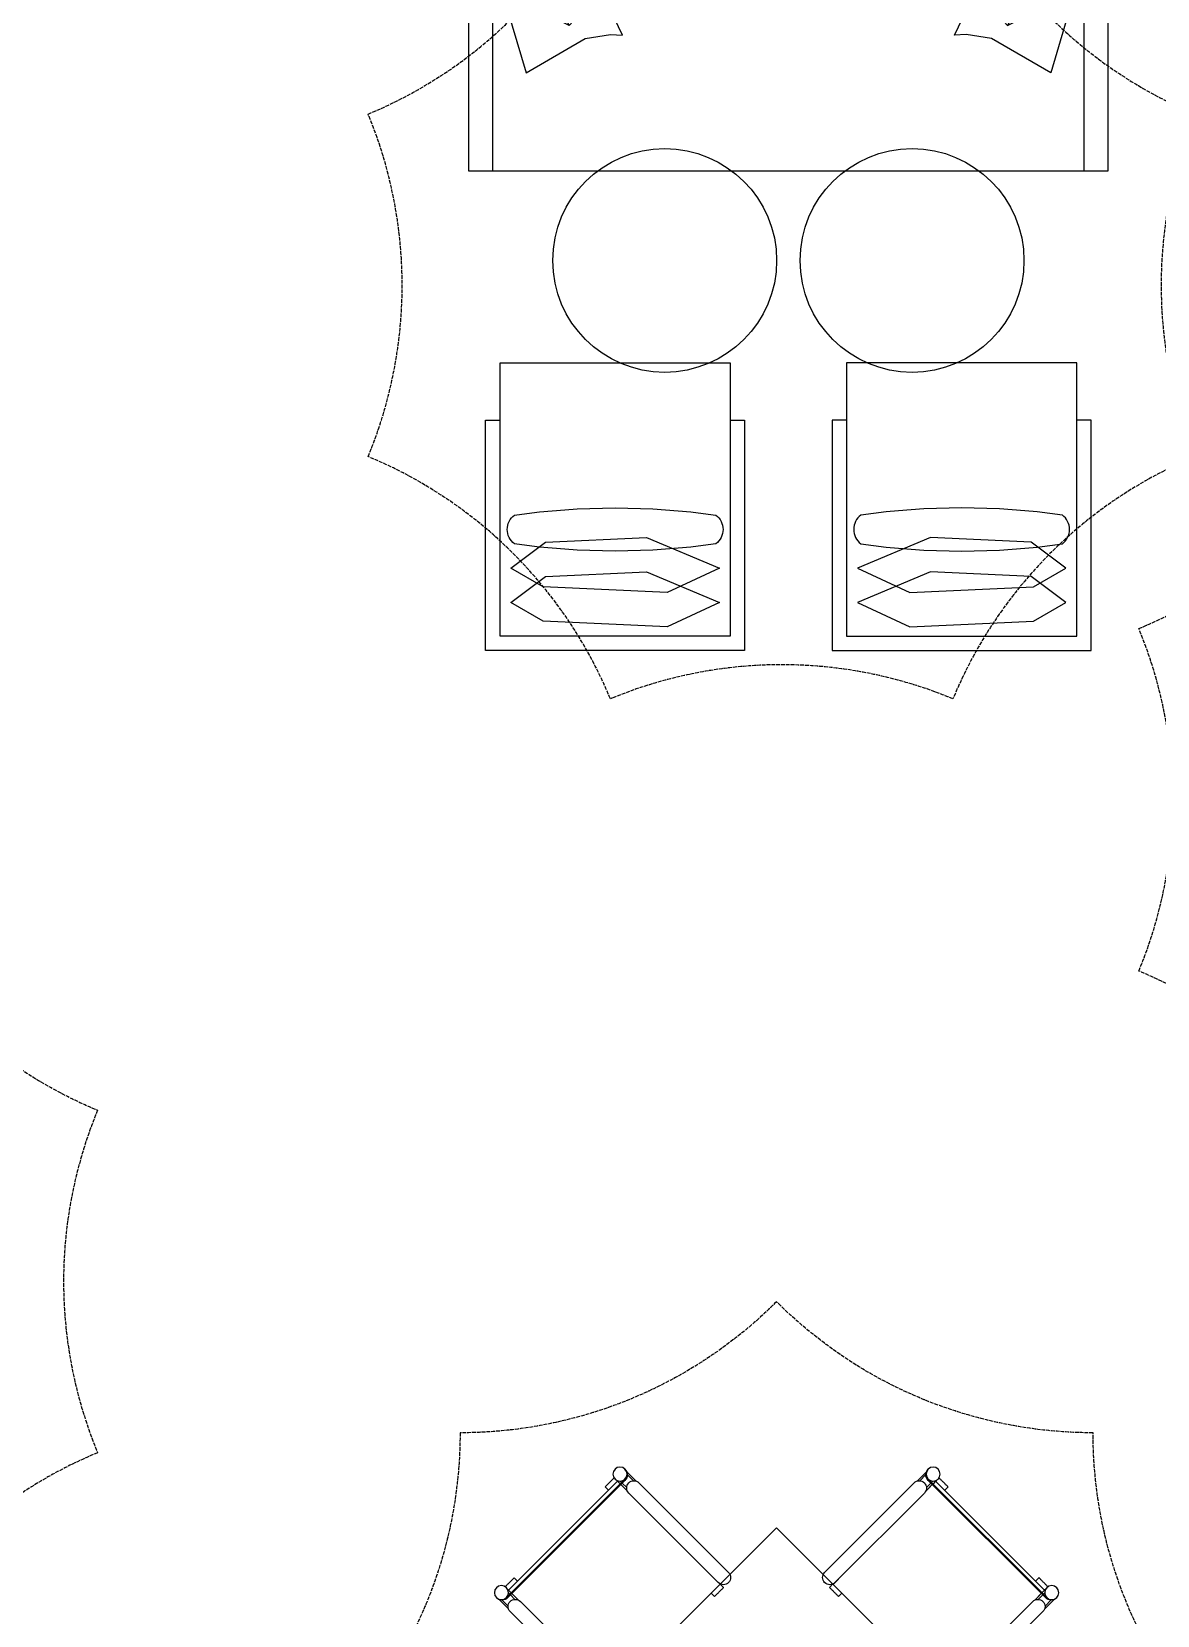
# Model space of a CAD drawing. Header units: millimetres. Extents: x -6033 to 120673, y -4970 to 90533.
# Drawn here: x 62877 to 66398, y 39540 to 44494 of the extents above; entities that cross this region are included whole.
import ezdxf

# ---------------------------------------------------------------- set-up
doc = ezdxf.new("R2010")
doc.units = ezdxf.units.MM
doc.linetypes.add('I-AR$0$ACAD_ISO02W100', pattern=[15, 12, -3])
for name, color, linetype in [('I-AR$0$FF-活动家具', 1, 'Continuous'), ('I-AR$0$L-ELEV-MARK', 253, 'Continuous'), ('I-AR$0$P-平面活动家具', 1, 'Continuous')]:
    doc.layers.add(name, color=color, linetype=linetype)
doc.layers.add('I-AR$0$I-SCOPE', color=252, linetype='Continuous', lineweight=35)

# ---------------------------------------------------------------- blocks, each defined once
blk = doc.blocks.new('I-AR$0$SGDFHGDH')
at = {"layer": 'I-AR$0$FF-活动家具', "lineweight": -3}
for p, q in [((270446.5836270346, 260242.3952539102), (270446.5834610866, 260201.1250618267)), ((270451.5835303146, 260207.5876207647), (270451.5835707715, 260234.849452412)), ((270481.583551167, 260230.1896313143), (270481.5835513453, 260236.0794924278)), ((270487.8760224691, 260246.6296053597), (270487.8760644505, 260241.8708815997)), ((270969.8382987556, 260241.8711527787), (270487.8760644856, 260241.8669009166)), ((270487.8760644856, 260241.8669009166), (270487.8766553396, 260230.1899497455)), ((270527.8760404155, 260241.8712901867), (270527.8760346785, 260256.8708883247)), ((270929.8383087736, 260256.8712978297), (270929.8382889236, 260241.8712198247)), ((270969.8382987556, 260241.8711527787), (270969.8383026505, 260246.8763201343)), ((270969.8382987556, 260241.8711527787), (270969.8388885906, 260230.2143370425)), ((270976.1305743554, 260230.2146554019), (270976.1305623507, 260236.1585990833)), ((270991.1587194655, 260230.2154158263), (270991.1587194655, 260230.2153880392)), ((271006.1305213126, 260207.5880077977), (271006.1306501306, 260234.849304868)), ((271011.1307134326, 260201.1247334657), (271011.1306732011, 260242.3951061026)), ((270444.0835179845, 259794.8172836787), (270444.0835540656, 260190.8173004687)), ((270481.5835504825, 260207.5878104137), (270481.5835510769, 260227.2154158549)), ((270487.8760499675, 260218.8712093037), (270487.8760660226, 260198.0891870657)), ((270487.8768058511, 260227.2154158549), (270487.8782799727, 260198.0825856603)), ((270489.0835587296, 260190.8171050747), (270489.0835821026, 259794.8170925187)), ((270968.6305482686, 259794.8174852967), (270968.6305248966, 260190.8174978527)), ((270969.8383259146, 260198.0899381107), (270969.8383181386, 260218.8710048497)), ((270969.8390403361, 260227.2154158549), (270969.8405137643, 260198.0962912443)), ((270976.1306200536, 260207.5878266157), (270976.1305804127, 260227.2154158549)), ((271013.6305295606, 260190.8173024597), (271013.6305529326, 259794.8172899027)), ((271218.8571748522, 259787.3232442735), (270238.8571748522, 259787.3232442735)), ((270238.8571748522, 259787.3232442735), (270238.8571748522, 258807.3232442735)), ((270487.8760370694, 259787.3232709016), (270487.8760428065, 259772.3232597567)), ((270487.8760370694, 259787.3232709016), (270969.838312635, 259787.3232176454)), ((270527.8760526385, 259772.3231927107), (270527.8760130345, 259787.3232664817)), ((270929.8383699018, 259787.3232220653), (270929.8383011465, 259772.3231223487)), ((270967.8383596451, 259787.3232178664), (270967.8383400096, 259810.6230682887)), ((270969.8383109776, 259772.3230553027), (270969.8383126595, 259787.5449446057)), ((271218.8571748522, 258807.3232442735), (271218.8571748522, 259787.3232442735)), ((269779.550813766, 259538.3043966566), (269784.309537526, 259538.3043546752)), ((269783.7851652156, 259579.5967920911), (269825.055357299, 259579.5969580392)), ((269784.309266347, 259056.3421203702), (269784.3135182091, 259538.3043546401)), ((269784.3135182091, 259538.3043546401), (269795.9904693802, 259538.3037637861)), ((269795.9907878114, 259544.5968679588), (269790.1009266979, 259544.5968677804)), ((269818.592798361, 259574.5968888112), (269791.3309667137, 259574.5968483542)), ((269818.592608712, 259544.5968686432), (269798.9650032708, 259544.5968680488)), ((269798.9650032708, 259538.3036132747), (269828.0978334654, 259538.302139153)), ((269807.309209822, 259538.3043691582), (269828.09123206, 259538.3043531032)), ((270231.363135447, 259582.0969011412), (269835.363118657, 259582.0968650602)), ((269835.363314051, 259537.0968603962), (270231.363326607, 259537.0968370232)), ((270238.8571482241, 259538.3043820564), (270238.8572014803, 259056.3421064907)), ((270238.8571482241, 259538.3043820564), (270253.857159369, 259538.3043763192)), ((271218.8572014802, 259538.3043820564), (271203.8571903353, 259538.3043763192)), ((271218.8572014802, 259538.3043820564), (271218.857148224, 259056.3421064907)), ((271622.3510356533, 259537.0968603962), (271226.3510230973, 259537.0968370232)), ((271226.3512142573, 259582.0969011412), (271622.3512310473, 259582.0968650602)), ((271658.7493464335, 259538.3036132747), (271629.616516239, 259538.302139153)), ((271650.4051398823, 259538.3043691582), (271629.6231176443, 259538.3043531032)), ((271673.9291844888, 259579.5967920911), (271632.6589924053, 259579.5969580392)), ((271639.1215513433, 259574.5968888112), (271666.3833829907, 259574.5968483542)), ((271639.1217409923, 259544.5968686432), (271658.7493464335, 259544.5968680488)), ((271661.7235618929, 259544.5968679588), (271667.6134230064, 259544.5968677804)), ((271673.4008314952, 259538.3043546401), (271661.7238803241, 259538.3037637861)), ((271673.4050833573, 259056.3421203702), (271673.4008314952, 259538.3043546401)), ((271678.1635359383, 259538.3043966566), (271673.4048121783, 259538.3043546752)), ((269784.309128939, 259498.3043787102), (269769.309530801, 259498.3043844472)), ((270253.857226415, 259498.3043664872), (270238.857152644, 259498.3044060912)), ((271203.8571232893, 259498.3043664872), (271218.8571970603, 259498.3044060912)), ((271673.4052207653, 259498.3043787102), (271688.4048189033, 259498.3043844472)), ((269769.309121296, 259096.3421103522), (269784.309199301, 259096.3421302022)), ((270238.8571970604, 259096.342049224), (270253.857296777, 259096.3421179792)), ((271218.857152644, 259096.342049224), (271203.8570529273, 259096.3421179792)), ((271688.4052284083, 259096.3421103522), (271673.4051504033, 259096.3421302022)), ((269784.309266347, 259056.3421203702), (269779.3040989914, 259056.3421164752)), ((269784.309266347, 259056.3421203702), (269795.9660820832, 259056.3415305351)), ((269795.9657637238, 259050.0498447704), (269790.0218200425, 259050.0498567751)), ((269798.9650032708, 259056.3413787897), (269828.0841278814, 259056.3399053614)), ((269818.59259251, 259050.0497990722), (269798.9650032708, 259050.049838713)), ((269828.090481015, 259056.3420932112), (269807.309414276, 259056.3421009872)), ((270231.362933829, 259057.5498708572), (269835.362921273, 259057.5498942292)), ((270238.8572012593, 259058.3420594806), (270215.557350837, 259058.3420791162)), ((270253.857363823, 259056.3421081482), (270238.63547452, 259056.3421064662)), ((271203.8569858813, 259056.3421081482), (271219.0788751843, 259056.3421064662)), ((271218.857148445, 259058.3420594806), (271242.1569988673, 259058.3420791162)), ((271226.3514158753, 259057.5498708572), (271622.3514284313, 259057.5498942292)), ((271629.6238686893, 259056.3420932112), (271650.4049354283, 259056.3421009872)), ((271658.7493464335, 259056.3413787897), (271629.6302218229, 259056.3399053614)), ((271639.1217571943, 259050.0497990722), (271658.7493464335, 259050.049838713)), ((271673.4050833573, 259056.3421203702), (271661.7482676211, 259056.3415305351)), ((271661.7485859805, 259050.0498447704), (271667.6925296619, 259050.0498567751)), ((271673.4050833573, 259056.3421203702), (271678.4102507129, 259056.3421164752)), ((269825.05568566, 259015.0497056932), (269783.7853130231, 259015.0497459247)), ((269818.592411328, 259020.0498978132), (269791.3311142577, 259020.0497689952)), ((269795.9650032994, 259035.0216996602), (269795.9650310865, 259035.0216996602)), ((269835.363116666, 259012.5498895652), (270231.363129223, 259012.5498661932)), ((271622.3512330383, 259012.5498895652), (271226.3512204813, 259012.5498661932)), ((271632.6586640443, 259015.0497056932), (271673.9290366812, 259015.0497459247)), ((271639.1219383763, 259020.0498978132), (271666.3832354466, 259020.0497689952)), ((271661.7493464049, 259035.0216996602), (271661.7493186179, 259035.0216996602)), ((270238.8571748522, 258807.3232442735), (271218.8571748522, 258807.3232442735)), ((270444.0835179845, 258799.8292048684), (270444.0835540656, 258403.8291880784)), ((270487.8760370694, 258807.3232176455), (270487.8760428065, 258822.3232287904)), ((270487.8760370694, 258807.3232176455), (270969.838312635, 258807.3232709017)), ((270489.0835587296, 258403.8293834724), (270489.0835821026, 258799.8293960284)), ((270527.8760526385, 258822.3232958364), (270527.8760130345, 258807.3232220654)), ((270929.8383699018, 258807.3232664817), (270929.8383011465, 258822.3233661984)), ((270967.8383596451, 258807.3232706807), (270967.8383400096, 258784.0234202584)), ((270968.6305482686, 258799.8290032504), (270968.6305248966, 258403.8289906944)), ((270969.8383109776, 258822.3234332444), (270969.8383126595, 258807.1015439414)), ((271013.6305295606, 258403.8291860874), (271013.6305529326, 258799.8291986444)), ((270446.5836270346, 258352.2512346369), (270446.5834610866, 258393.5214267204)), ((270451.5835303146, 258387.0588677824), (270451.5835707715, 258359.797036135)), ((270481.5835504825, 258387.0586781334), (270481.5835510769, 258367.4310726922)), ((270481.583551167, 258364.4568572328), (270481.5835513453, 258358.5669961193)), ((270487.8760224691, 258348.0168831874), (270487.8760644505, 258352.7756069474)), ((270487.8760499675, 258375.7752792434), (270487.8760660226, 258396.5573014814)), ((270487.8760644856, 258352.7795876305), (270487.8766553396, 258364.4565388016)), ((270969.8382987556, 258352.7753357684), (270487.8760644856, 258352.7795876305)), ((270487.8768058511, 258367.4310726922), (270487.8782799727, 258396.5639028868)), ((270527.8760404155, 258352.7751983604), (270527.8760346785, 258337.7756002224)), ((270929.8383087736, 258337.7751907174), (270929.8382889236, 258352.7752687224)), ((270969.8382987556, 258352.7753357684), (270969.8388885906, 258364.4321515046)), ((270969.8382987556, 258352.7753357684), (270969.8383026505, 258347.7701684128)), ((270969.8383259146, 258396.5565504364), (270969.8383181386, 258375.7754836974)), ((270969.8390403361, 258367.4310726922), (270969.8405137643, 258396.5501973028)), ((270976.1305743554, 258364.4318331452), (270976.1305623507, 258358.4878894638)), ((270976.1306200536, 258387.0586619314), (270976.1305804127, 258367.4310726922)), ((270991.1587194655, 258364.4310727208), (270991.1587194655, 258364.4311005078)), ((271006.1305213126, 258387.0584807494), (271006.1306501306, 258359.7971836791)), ((271011.1307134326, 258393.5217550814), (271011.1306732011, 258352.2513824445))]:
    blk.add_line(p, q, dxfattribs=at)
at = {"layer": 'I-AR$0$FF-活动家具', "color": 8, "lineweight": -3}
for p, q in [((270466.6116489446, 260230.1888737358), (270991.1587194655, 260230.2154158263)), ((270469.5554919475, 260227.2154158549), (270988.1588712938, 260227.2154158549)), ((269795.9915453899, 259559.5687701812), (269795.9650032994, 259035.0216996602)), ((269798.9650032708, 259556.6249271783), (269798.9650032708, 259038.021547832)), ((271658.7493464335, 259556.6249271783), (271658.7493464335, 259038.021547832)), ((271661.7228043145, 259559.5687701812), (271661.7493464049, 259035.0216996602)), ((270466.6116489446, 258364.4576148113), (270991.1587194655, 258364.4310727208)), ((270469.5554919475, 258367.4310726922), (270988.1588712938, 258367.4310726922))]:
    blk.add_line(p, q, dxfattribs=at)
at = {"layer": 'I-AR$0$FF-活动家具', "lineweight": -3, "flags": 128}
for points in [[(270488.0707085085, 260256.8709541477), (270488.1044694206, 260256.8709678047), (270488.6826600336, 260256.8710249037), (270489.6033094176, 260256.8710858377), (270490.8500594095, 260256.8709419437), (270492.4005981545, 260256.8709167277), (270494.2273223836, 260256.8709569327), (270496.2976008116, 260256.8711293327), (270498.5745214586, 260256.8711959067), (270501.0174523215, 260256.8711317997), (270503.5826953725, 260256.8711718907), (270506.2246244595, 260256.8709357257), (270508.8959998966, 260256.8708840527), (270511.5491996806, 260256.8709723517), (270514.1367801715, 260256.8711688017), (270516.6126990436, 260256.8710633187), (270518.9327231785, 260256.8708526807), (270521.0553543505, 260256.8709283997), (270522.9429076755, 260256.8709974197), (270524.5615033326, 260256.8710376177), (270525.8824084215, 260256.8709153017), (270526.8819436466, 260256.8708566127), (270527.5423495306, 260256.8710311547), (270527.8518202925, 260256.8710763647), (270527.8760346785, 260256.8708883247)], [(270929.8383087736, 260256.8712978297), (270929.9728767895, 260256.8713185907), (270930.4589488806, 260256.8710311497), (270931.2907497186, 260256.8709803757), (270932.4535858575, 260256.8710761387), (270933.9266656615, 260256.8712721457), (270935.6836088095, 260256.8711241707), (270937.6931770495, 260256.8712762217), (270939.9195624435, 260256.8710908447), (270942.3229314786, 260256.8710780817), (270944.8602739866, 260256.8710437477), (270947.4865244955, 260256.8711253537), (270950.1547488635, 260256.8708493147), (270952.8173168105, 260256.8711266107), (270955.4268524316, 260256.8709741557), (270957.9364727616, 260256.8708780957), (270960.3017068666, 260256.8710182777), (270962.4801391215, 260256.8712428467), (270964.4329550136, 260256.8711783147), (270966.1254679515, 260256.8712231577), (270967.5272208676, 260256.8711209187), (270968.6133453805, 260256.8710130717), (270969.3644767556, 260256.8709549207), (270969.6376556655, 260256.8712843077)], [(270527.8760526385, 259772.3231927107), (270527.7414251695, 259772.3231677157), (270527.2554463985, 259772.3229837567), (270526.4235861065, 259772.3230302977), (270525.2608094215, 259772.3229387677), (270523.7876957515, 259772.3232183937), (270522.0307270155, 259772.3228865027), (270520.0211249085, 259772.3232100847), (270517.7948328356, 259772.3229240627), (270515.3915232545, 259772.3229410577), (270512.8541212925, 259772.3229711587), (270510.2278707835, 259772.3228895527), (270507.5595869615, 259772.3231613587), (270504.8970190145, 259772.3228840627), (270502.2876023015, 259772.3230449847), (270499.7779225176, 259772.3231368107), (270497.4127478665, 259772.3230008627), (270495.2342222916, 259772.3232476927), (270493.2813469456, 259772.3233079917), (270491.5889529145, 259772.3232716147), (270490.1871744115, 259772.3228939877), (270489.1010498985, 259772.3230018357), (270488.3499779775, 259772.3230642197), (270487.9472846526, 259772.3230739027), (270487.8760428065, 259772.3232597567)], [(270969.8383109776, 259772.3230553027), (270969.8351854975, 259772.3233108027), (270969.6099258586, 259772.3230471017), (270969.0317352455, 259772.3229900027), (270968.1111453155, 259772.3229333027), (270966.8643953245, 259772.3230771967), (270965.3137376705, 259772.3230939457), (270963.4870134415, 259772.3230537407), (270961.4167350135, 259772.3228813407), (270959.1397804996, 259772.3232903987), (270956.6970024115, 259772.3228873397), (270954.1316660405, 259772.3233186487), (270951.4897708186, 259772.3230791807), (270948.8183359285, 259772.3231266207), (270946.1651955986, 259772.3230425557), (270943.5776406945, 259772.3233259707), (270941.1017556895, 259772.3229558207), (270938.7816721005, 259772.3231622257), (270936.6590409285, 259772.3230865067), (270934.7714876035, 259772.3230174867), (270933.1528324925, 259772.3229730557), (270931.8319868575, 259772.3230996047), (270930.8323921785, 259772.3231540607), (270930.1719862946, 259772.3229795187), (270929.8625749865, 259772.3229385417), (270929.8383011465, 259772.3231223487)], [(271203.8571232893, 259498.3043664872), (271203.8570982943, 259498.4389939562), (271203.8569143353, 259498.9249727272), (271203.8569608763, 259499.7568330192), (271203.8568693463, 259500.9196097042), (271203.8571489723, 259502.3927233742), (271203.8568170813, 259504.1496921102), (271203.8571406633, 259506.1592942172), (271203.8568546413, 259508.3855862902), (271203.8568716363, 259510.7888958712), (271203.8569017373, 259513.3262978332), (271203.8568201313, 259515.9525483422), (271203.8570919373, 259518.6208321642), (271203.8568146413, 259521.2834001112), (271203.8569755633, 259523.8928168242), (271203.8570673893, 259526.4024966082), (271203.8569314413, 259528.7676712592), (271203.8571782713, 259530.9461968342), (271203.8572385703, 259532.8990721802), (271203.8572021933, 259534.5914662112), (271203.8568245663, 259535.9932447142), (271203.8569324143, 259537.0793692272), (271203.8569947983, 259537.8304411482), (271203.8570044813, 259538.2331344732), (271203.8571903353, 259538.3043763192)], [(271688.4048847263, 259538.1097106172), (271688.4048983833, 259538.0759497052), (271688.4049554823, 259537.4977590922), (271688.4050164163, 259536.5771097082), (271688.4048725223, 259535.3303597162), (271688.4048473063, 259533.7798209712), (271688.4048875113, 259531.9530967422), (271688.4050599113, 259529.8828183142), (271688.4051264853, 259527.6058976671), (271688.4050623783, 259525.1629668042), (271688.4051024693, 259522.5977237532), (271688.4048663043, 259519.9557946662), (271688.4048146313, 259517.2844192292), (271688.4049029303, 259514.6312194452), (271688.4050993803, 259512.0436389542), (271688.4049938973, 259509.5677200822), (271688.4047832593, 259507.2476959472), (271688.4048589783, 259505.1250647752), (271688.4049279983, 259503.2375114502), (271688.4049681963, 259501.6189157932), (271688.4048458803, 259500.2980107042), (271688.4047871913, 259499.2984754792), (271688.4049617333, 259498.6380695952), (271688.4050069433, 259498.3285988332), (271688.4048189033, 259498.3043844472)], [(271203.8569858813, 259056.3421081482), (271203.8572413813, 259056.3452336282), (271203.8569776803, 259056.5704932672), (271203.8569205813, 259057.1486838802), (271203.8568638813, 259058.0692738102), (271203.8570077753, 259059.3160238012), (271203.8570245243, 259060.8666814552), (271203.8569843193, 259062.6934056842), (271203.8568119193, 259064.7636841122), (271203.8572209773, 259067.0406386262), (271203.8568179183, 259069.4834167142), (271203.8572492273, 259072.0487530852), (271203.8570097593, 259074.6906483072), (271203.8570571993, 259077.3620831972), (271203.8569731343, 259080.0152235272), (271203.8572565493, 259082.6027784312), (271203.8568863993, 259085.0786634362), (271203.8570928043, 259087.3987470252), (271203.8570170853, 259089.5213781972), (271203.8569480653, 259091.4089315222), (271203.8569036343, 259093.0275866332), (271203.8570301833, 259094.3484322682), (271203.8570846393, 259095.3480269472), (271203.8569100973, 259096.0084328312), (271203.8568691203, 259096.3178441392), (271203.8570529273, 259096.3421179792)], [(271688.4052284083, 259096.3421103522), (271688.4052491693, 259096.2075423362), (271688.4049617283, 259095.7214702452), (271688.4049109543, 259094.8896694072), (271688.4050067173, 259093.7268332682), (271688.4052027243, 259092.2537534642), (271688.4050547493, 259090.4968103162), (271688.4052068003, 259088.4872420762), (271688.4050214233, 259086.2608566822), (271688.4050086603, 259083.8574876472), (271688.4049743263, 259081.3201451392), (271688.4050559323, 259078.6938946302), (271688.4047798933, 259076.0256702622), (271688.4050571893, 259073.3631023152), (271688.4049047343, 259070.7535666942), (271688.4048086743, 259068.2439463642), (271688.4049488563, 259065.8787122591), (271688.4051734253, 259063.7002800042), (271688.4051088933, 259061.7474641122), (271688.4051537363, 259060.0549511742), (271688.4050514973, 259058.6531982582), (271688.4049436503, 259057.5670737452), (271688.4048854993, 259056.8159423702), (271688.4052148863, 259056.5427634602)]]:
    blk.add_lwpolyline(points, dxfattribs=at)
at = {"layer": 'I-AR$0$FF-活动家具', "lineweight": -3}
for points in [[(269769.309464978, 259538.1097106172), (269769.309451321, 259538.0759497052), (269769.309394222, 259537.4977590922), (269769.309333288, 259536.5771097082), (269769.309477182, 259535.3303597162), (269769.309502398, 259533.7798209712), (269769.309462193, 259531.9530967422), (269769.309289793, 259529.8828183142), (269769.309223219, 259527.6058976671), (269769.309287326, 259525.1629668042), (269769.309247235, 259522.5977237532), (269769.3094834, 259519.9557946662), (269769.309535073, 259517.2844192292), (269769.309446774, 259514.6312194452), (269769.309250324, 259512.0436389542), (269769.309355807, 259509.5677200822), (269769.309566445, 259507.2476959472), (269769.309490726, 259505.1250647752), (269769.309421706, 259503.2375114502), (269769.309381508, 259501.6189157932), (269769.309503824, 259500.2980107042), (269769.309562513, 259499.2984754792), (269769.309387971, 259498.6380695952), (269769.309342761, 259498.3285988332), (269769.309530801, 259498.3043844472)], [(270253.857226415, 259498.3043664872), (270253.85725141, 259498.4389939562), (270253.857435369, 259498.9249727272), (270253.857388828, 259499.7568330192), (270253.857480358, 259500.9196097042), (270253.857200732, 259502.3927233742), (270253.857532623, 259504.1496921102), (270253.857209041, 259506.1592942172), (270253.857495063, 259508.3855862902), (270253.857478068, 259510.7888958712), (270253.857447967, 259513.3262978332), (270253.857529573, 259515.9525483422), (270253.857257767, 259518.6208321642), (270253.857535063, 259521.2834001112), (270253.857374141, 259523.8928168242), (270253.857282315, 259526.4024966082), (270253.857418263, 259528.7676712592), (270253.857171433, 259530.9461968342), (270253.857111134, 259532.8990721802), (270253.857147511, 259534.5914662112), (270253.857525138, 259535.9932447142), (270253.85741729, 259537.0793692272), (270253.857354906, 259537.8304411482), (270253.857345223, 259538.2331344732), (270253.857159369, 259538.3043763192)], [(269769.309121296, 259096.3421103522), (269769.309100535, 259096.2075423362), (269769.309387976, 259095.7214702452), (269769.30943875, 259094.8896694072), (269769.309342987, 259093.7268332682), (269769.30914698, 259092.2537534642), (269769.309294955, 259090.4968103162), (269769.309142904, 259088.4872420762), (269769.309328281, 259086.2608566822), (269769.309341044, 259083.8574876472), (269769.309375378, 259081.3201451392), (269769.309293772, 259078.6938946302), (269769.309569811, 259076.0256702622), (269769.309292515, 259073.3631023152), (269769.30944497, 259070.7535666942), (269769.30954103, 259068.2439463642), (269769.309400848, 259065.8787122591), (269769.309176279, 259063.7002800042), (269769.309240811, 259061.7474641122), (269769.309195968, 259060.0549511742), (269769.309298207, 259058.6531982582), (269769.309406054, 259057.5670737452), (269769.309464205, 259056.8159423702), (269769.309134818, 259056.5427634602)], [(270253.857363823, 259056.3421081482), (270253.857108323, 259056.3452336282), (270253.857372024, 259056.5704932672), (270253.857429123, 259057.1486838802), (270253.857485823, 259058.0692738102), (270253.857341929, 259059.3160238012), (270253.85732518, 259060.8666814552), (270253.857365385, 259062.6934056842), (270253.857537785, 259064.7636841122), (270253.857128727, 259067.0406386262), (270253.857531786, 259069.4834167142), (270253.857100477, 259072.0487530852), (270253.857339945, 259074.6906483072), (270253.857292505, 259077.3620831972), (270253.85737657, 259080.0152235272), (270253.857093155, 259082.6027784312), (270253.857463305, 259085.0786634362), (270253.8572569, 259087.3987470252), (270253.857332619, 259089.5213781972), (270253.857401639, 259091.4089315222), (270253.85744607, 259093.0275866332), (270253.857319521, 259094.3484322682), (270253.857265065, 259095.3480269472), (270253.857439607, 259096.0084328312), (270253.857480584, 259096.3178441392), (270253.857296777, 259096.3421179792)], [(270527.8760526385, 258822.3232958364), (270527.7414251695, 258822.3233208314), (270527.2554463985, 258822.3235047904), (270526.4235861065, 258822.3234582494), (270525.2608094215, 258822.3235497794), (270523.7876957515, 258822.3232701534), (270522.0307270155, 258822.3236020444), (270520.0211249085, 258822.3232784624), (270517.7948328356, 258822.3235644844), (270515.3915232545, 258822.3235474894), (270512.8541212925, 258822.3235173884), (270510.2278707835, 258822.3235989944), (270507.5595869615, 258822.3233271884), (270504.8970190145, 258822.3236044844), (270502.2876023015, 258822.3234435624), (270499.7779225176, 258822.3233517364), (270497.4127478665, 258822.3234876844), (270495.2342222916, 258822.3232408544), (270493.2813469456, 258822.3231805554), (270491.5889529145, 258822.3232169324), (270490.1871744115, 258822.3235945594), (270489.1010498985, 258822.3234867114), (270488.3499779775, 258822.3234243274), (270487.9472846526, 258822.3234146444), (270487.8760428065, 258822.3232287904)], [(270969.8383109776, 258822.3234332444), (270969.8351854975, 258822.3231777444), (270969.6099258586, 258822.3234414454), (270969.0317352455, 258822.3234985444), (270968.1111453155, 258822.3235552444), (270966.8643953245, 258822.3234113504), (270965.3137376705, 258822.3233946014), (270963.4870134415, 258822.3234348064), (270961.4167350135, 258822.3236072064), (270959.1397804996, 258822.3231981484), (270956.6970024115, 258822.3236012074), (270954.1316660405, 258822.3231698984), (270951.4897708186, 258822.3234093664), (270948.8183359285, 258822.3233619264), (270946.1651955986, 258822.3234459914), (270943.5776406945, 258822.3231625764), (270941.1017556895, 258822.3235327264), (270938.7816721005, 258822.3233263214), (270936.6590409285, 258822.3234020404), (270934.7714876035, 258822.3234710604), (270933.1528324925, 258822.3235154914), (270931.8319868575, 258822.3233889424), (270930.8323921785, 258822.3233344864), (270930.1719862946, 258822.3235090284), (270929.8625749865, 258822.3235500054), (270929.8383011465, 258822.3233661984)], [(270488.0707085085, 258337.7755343994), (270488.1044694206, 258337.7755207424), (270488.6826600336, 258337.7754636434), (270489.6033094176, 258337.7754027094), (270490.8500594095, 258337.7755466034), (270492.4005981545, 258337.7755718194), (270494.2273223836, 258337.7755316144), (270496.2976008116, 258337.7753592144), (270498.5745214586, 258337.7752926404), (270501.0174523215, 258337.7753567474), (270503.5826953725, 258337.7753166564), (270506.2246244595, 258337.7755528214), (270508.8959998966, 258337.7756044944), (270511.5491996806, 258337.7755161954), (270514.1367801715, 258337.7753197454), (270516.6126990436, 258337.7754252284), (270518.9327231785, 258337.7756358664), (270521.0553543505, 258337.7755601474), (270522.9429076755, 258337.7754911274), (270524.5615033326, 258337.7754509294), (270525.8824084215, 258337.7755732454), (270526.8819436466, 258337.7756319344), (270527.5423495306, 258337.7754573924), (270527.8518202925, 258337.7754121824), (270527.8760346785, 258337.7756002224)], [(270929.8383087736, 258337.7751907174), (270929.9728767895, 258337.7751699564), (270930.4589488806, 258337.7754573974), (270931.2907497186, 258337.7755081714), (270932.4535858575, 258337.7754124084), (270933.9266656615, 258337.7752164014), (270935.6836088095, 258337.7753643764), (270937.6931770495, 258337.7752123254), (270939.9195624435, 258337.7753977024), (270942.3229314786, 258337.7754104654), (270944.8602739866, 258337.7754447994), (270947.4865244955, 258337.7753631934), (270950.1547488635, 258337.7756392324), (270952.8173168105, 258337.7753619364), (270955.4268524316, 258337.7755143914), (270957.9364727616, 258337.7756104514), (270960.3017068666, 258337.7754702694), (270962.4801391215, 258337.7752457004), (270964.4329550136, 258337.7753102324), (270966.1254679515, 258337.7752653894), (270967.5272208676, 258337.7753676284), (270968.6133453805, 258337.7754754754), (270969.3644767556, 258337.7755336264), (270969.6376556655, 258337.7752042394)]]:
    blk.add_lwpolyline(points, dxfattribs=at)
for centre, radius in [((270466.6116489446, 260252.1608654407), 21.9719917048623), ((270991.1587194655, 260252.1873896157), 21.97197378941146), ((269774.019553685, 259559.5687701812), 21.9719917048623), ((271683.6947960193, 259559.5687701812), 21.9719917048623), ((269773.99302951, 259035.0216996602), 21.97197378941146), ((271683.7213201943, 259035.0216996602), 21.97197378941146), ((270466.6116489446, 258342.4856231064), 21.9719917048623), ((270991.1587194655, 258342.4590989314), 21.97197378941146)]:
    blk.add_circle(centre, radius, dxfattribs=at)
for centre, radius, start, end in [((270469.5556437476, 260252.1873896157), 24.97197376128328, 180, 269.9996517070431), ((270988.1587194937, 260252.1873896157), 24.97197376128328, 270.0003482896219, 0), ((270466.5835379965, 260190.8173283237), 22.50000000000043, 0, 180), ((270991.1305747975, 260190.8173283237), 22.50000000000057, 0, 180), ((270466.5835379965, 259794.8173283237), 22.50000000000043, 180, 0), ((270991.1305747975, 259794.8173283237), 22.50000000000043, 180, 0), ((269773.99302951, 259556.6247753782), 24.97197376128328, 0.0003482929569251492, 90), ((269835.363090802, 259559.5968811292), 22.50000000000043, 90, 270), ((270231.363090802, 259559.5968811292), 22.50000000000043, 270, 90), ((271226.3512589023, 259559.5968811292), 22.50000000000043, 90, 270), ((271622.3512589023, 259559.5968811292), 22.50000000000043, 270, 90), ((271683.7213201943, 259556.6247753782), 24.97197376128328, 90, 179.9996517070431), ((269835.363090802, 259035.0498443282), 22.50000000000057, 90, 270), ((270231.363090802, 259035.0498443282), 22.50000000000043, 270, 90), ((271226.3512589023, 259035.0498443282), 22.50000000000043, 90, 270), ((271622.3512589023, 259035.0498443282), 22.50000000000057, 270, 90), ((269773.99302951, 259038.0216996321), 24.97197376128328, 270, 359.9996517103781), ((271683.7213201943, 259038.0216996321), 24.97197376128328, 180.0003482896219, 270), ((270466.5835379965, 258799.8291602234), 22.50000000000043, 0, 180), ((270991.1305747975, 258799.8291602234), 22.50000000000043, 0, 180), ((270466.5835379965, 258403.8291602234), 22.50000000000043, 180, 0), ((270991.1305747975, 258403.8291602234), 22.50000000000057, 180, 0), ((270469.5556437476, 258342.4590989314), 24.97197376128328, 90.00034829295691, 180), ((270988.1587194937, 258342.4590989314), 24.97197376128328, 0, 89.99965171037813)]:
    blk.add_arc(centre, radius, start, end, dxfattribs=at)
blk = doc.blocks.new('I-AR$0$dadasdsad')
at = {"layer": 'I-AR$0$L-ELEV-MARK', "color": 252, "linetype": 'I-AR$0$ACAD_ISO02W100'}
for centre, start, end in [((550677.9423293074, -128652.9892950463), 270, 315.0000000002948), ((552657.84131663, -128652.9892950463), 224.9999999997052, 270), ((549277.9423293076, -130052.9892950462), 315.0000000004422, 0), ((554057.8413166378, -130052.9892950462), 180, 224.9999999995578), ((549277.9423293076, -132032.8882823688), 0, 44.99999999955784), ((554057.8413166378, -132032.8882823688), 135.0000000004422, 180), ((550677.9423293074, -133432.8882823687), 44.99999999955784, 90), ((552657.84131663, -133432.8882823687), 90, 135.0000000004422)]:
    blk.add_arc(centre, 1400, start, end, dxfattribs=at)
at = {"layer": 'I-AR$0$FF-活动家具', "lineweight": -3, "rotation": 45.00000000000001}
blk.add_blockref('I-AR$0$SGDFHGDH', (543584.5766612925, -505828.0451694757), dxfattribs=at)
blk = doc.blocks.new('I-AR$0$pool-sofa')
at = {"layer": 'I-AR$0$P-平面活动家具'}
for points in [[(7569.645446275491, 29240.81226587633), (9569.645446275492, 29240.81226587633), (9569.645446275492, 30140.81226587633), (7569.645446275491, 30140.81226587633)], [(7644.645446275491, 29315.81226587633), (9494.645446275492, 29315.81226587633), (9494.645446275492, 30140.81226587633), (7644.645446275491, 30140.81226587633)]]:
    blk.add_lwpolyline(points, close=True, dxfattribs=at)
at = {"layer": 'I-AR$0$P-平面活动家具', "ltscale": 0.05}
for points in [[(7832.800743481449, 29443.53543106959), (7777.769579566418, 29458.84280850624), (7712.50853556313, 29458.14327797413), (7657.906206452403, 29461.9600401651), (7644.645446275491, 29479.58301202728), (7749.224546663593, 29833.74812315072), (7934.261296441588, 29726.56131630413), (8013.597204655495, 29713.76549831953), (8050.530895682182, 29716.36299936542), (8001.427003691336, 29614.14862435039), (7981.890629327142, 29570.84494636593)], [(9306.490149069534, 29443.53543106959), (9361.521312984565, 29458.84280850624), (9426.782356987853, 29458.14327797413), (9481.38468609858, 29461.9600401651), (9494.645446275492, 29479.58301202728), (9390.06634588739, 29833.74812315072), (9205.029596109394, 29726.56131630413), (9125.693687895488, 29713.76549831953), (9088.759996868801, 29716.36299936542), (9137.863888859647, 29614.14862435039), (9157.40026322384, 29570.84494636593)], [(7884.084236087975, 29686.25673113834), (7759.934822180657, 29625.10607598008), (7714.057348157351, 29592.1354078051), (7747.477051456633, 29526.75511458905), (7918.124435506251, 29360.31574755012), (7975.053166820783, 29315.81226587633), (8047.833063458223, 29360.54513162712), (8080.14926131544, 29421.92777728642)], [(9255.206656463008, 29686.25673113834), (9379.356070370326, 29625.10607598008), (9425.233544393632, 29592.1354078051), (9391.81384109435, 29526.75511458905), (9221.166457044732, 29360.31574755012), (9164.2377257302, 29315.81226587633), (9091.45782909276, 29360.54513162712), (9059.141631235543, 29421.92777728642)]]:
    blk.add_lwpolyline(points, dxfattribs=at)
for points in [[(8019.864115362971, 29363.31837857309), (7989.035032039682, 29324.4059700265), (7879.297535216071, 29483.26210530161), (7734.220356549208, 29592.1354078051), (7826.088429307579, 29619.6608544982), (7867.219264737038, 29653.29588639975), (7884.084236087975, 29686.25673113834), (7953.487036977486, 29609.46646813974), (8010.294221676812, 29532.22342459212), (8116.617022943682, 29443.74565028765), (8087.46006959681, 29426.54421303807), (8048.110757637259, 29401.69695080085)], [(9119.426777188011, 29363.31837857309), (9150.2558605113, 29324.4059700265), (9259.993357334912, 29483.26210530161), (9405.070536001775, 29592.1354078051), (9313.202463243404, 29619.6608544982), (9272.071627813944, 29653.29588639975), (9255.206656463008, 29686.25673113834), (9185.803855573497, 29609.46646813974), (9128.99667087417, 29532.22342459212), (9022.6738696073, 29443.74565028765), (9051.830822954173, 29426.54421303807), (9091.180134913724, 29401.69695080085)]]:
    blk.add_lwpolyline(points, close=True, dxfattribs=at)
blk = doc.blocks.new('I-AR$0$pool-chair')
at = {"layer": 'I-AR$0$P-平面活动家具'}
blk.add_lwpolyline([(7583.431403038206, 27375.4592798413), (8383.431403038148, 27375.45927984094), (8383.431403038156, 28325.45927984115), (7583.431403038211, 28325.45927984151)], close=True, dxfattribs=at)
for points in [[(7583.43140303821, 28125.45927984133), (7533.43140303821, 28125.45927984133), (7533.431403038183, 27325.45927984133), (8433.431403038183, 27325.45927984133), (8433.431403038188, 28125.45927984133), (8383.431403038154, 28125.45927984133)], [(7621.04293952445, 27611.40440998139), (7802.902928042509, 27527.29669840267), (8233.14011066156, 27546.28981285827), (8345.666630010122, 27611.25702909514), (8224.993877631896, 27702.29258525936), (7874.840591478445, 27718.57611960085), (7621.04293952445, 27611.40440998139)], [(7621.04293952445, 27492.02656301955), (7802.902928042509, 27407.91885144083), (8233.14011066156, 27426.91196589643), (8345.666630010122, 27491.8791821333), (8224.993877631896, 27582.91473829752), (7874.840591478445, 27599.19827263901), (7621.04293952445, 27492.02656301955)]]:
    blk.add_lwpolyline(points, dxfattribs=at)
for centre, radius, start, end in [((7983.431403038182, 25358.48108734848), 2462.500000000003, 81.82876644005023, 98.17123355994975), ((7670.931403038167, 27745.98108734847), 62.49999999998617, 126.8698976458505, 233.1301023541421), ((8295.9314030382, 27745.98108734847), 62.49999999998617, 306.8698976458361, 53.13010235418405), ((7983.431403038182, 30133.48108734849), 2462.500000000003, 261.828766440026, 278.1712335599741)]:
    blk.add_arc(centre, radius, start, end, dxfattribs=at)
blk = doc.blocks.new('I-AR$0$A$C5e96f56e')
at = {"layer": 'I-AR$0$L-ELEV-MARK', "color": 252, "linetype": 'I-AR$0$ACAD_ISO02W100'}
for centre, start, end in [((-989.9494936630363, 2389.94949366356), 270, 314.9999999976418), ((989.9494936595438, 2389.949493663502), 225, 270), ((-2389.949493663036, 989.9494936636183), 314.9999999976418, 0), ((2389.949493667344, 989.9494936636765), 180, 225), ((-2389.94949366292, -989.9494936589617), 0, 45), ((2389.949493667344, -989.9494936589035), 134.9999999976418, 180), ((-989.9494936630363, -2389.949493658787), 45, 90), ((989.9494936595438, -2389.949493658787), 90, 134.9999999976418)]:
    blk.add_arc(centre, 1400, start, end, dxfattribs=at)
blk = doc.blocks.new('I-AR')
at = {"layer": 'I-AR$0$I-SCOPE'}
h = blk.add_hatch(dxfattribs=at)
h.set_pattern_fill('ANSI31', color=256, scale=200)
h.set_pattern_definition([(45, (0, 0), (-449.0128060534577, 449.0128060534577), [])])
h.paths.add_polyline_path([(63300.00000000001, 72640), (66630, 72640), (66630, 70889.38256153524), (90600, 70889.99999999999), (90600, 66390.00000000001), (96650.00000000001, 66390.00000000001), (96650, 24876.39849369839), (18340, 24876.39849369839), (18340, 66390), (48090, 66390), (48090, 72640), (51400, 72640), (51400, 72649.88673694879), (52869.5, 72649.88673694879), (52869.5, 72640), (55240.00000000001, 72640), (55240.00000000001, 72790.00000000013), (59460, 72790.00000000013), (59460, 72640), (61830.5, 72640), (61830.5, 72649.88673694879), (63300, 72649.88673694879)], flags=16)
h.paths.add_polyline_path([(7330, 0), (7330, -1770), (11180, -1770), (11180, 0), (18450, 0), (18449.99999999991, 2899.999999999971), (27550, 2899.999999999971), (27550, 18090), (37037.33127936907, 18090), (37037.33127936907, 17350), (96200, 17350), (96200, 18120), (114640, 18120), (114640, 84500), (0, 84500), (0, 0)])
at = {"layer": 'I-AR$0$P-平面活动家具'}
for centre in [(64856.82049372932, 43777.97039912423), (65630.45772368973, 43777.97039912423)]:
    blk.add_circle(centre, 350, dxfattribs=at)
at = {"layer": 'I-AR$0$L-ELEV-MARK'}
for p, rotation in [((65222.59357572207, 43700.20419344836), 337.4999999999907), ((67633.15781858563, 42090.85559239247), 157.5), ((61789.82599889999, 40584.21482931805), 247.5)]:
    blk.add_blockref('I-AR$0$A$C5e96f56e', p, dxfattribs=dict(at, rotation=rotation))
at = {"layer": 'I-AR$0$L-ELEV-MARK', "xscale": -1}
blk.add_blockref('I-AR$0$dadasdsad', (616874.5809153281, 170163.79029654), dxfattribs=at)
at = {"layer": 'I-AR$0$P-平面活动家具', "rotation": 180}
blk.add_blockref('I-AR$0$pool-sofa', (73813.28455498489, 74198.7826650005), dxfattribs=at)
at = {"layer": 'I-AR$0$P-平面活动家具', "yscale": 0.8999999999999998, "zscale": 0.8999999999999998}
for p, xscale in [((71886.86101194238, 17965.05704726381), -0.8999999999999998), ((58600.41720547667, 17965.05704726381), 0.8999999999999998)]:
    blk.add_blockref('I-AR$0$pool-chair', p, dxfattribs=dict(at, xscale=xscale))

msp = doc.modelspace()

# ---------------------------------------------------------------- block references
msp.add_blockref('I-AR', (0, 0))

doc.saveas('drawing.dxf')
